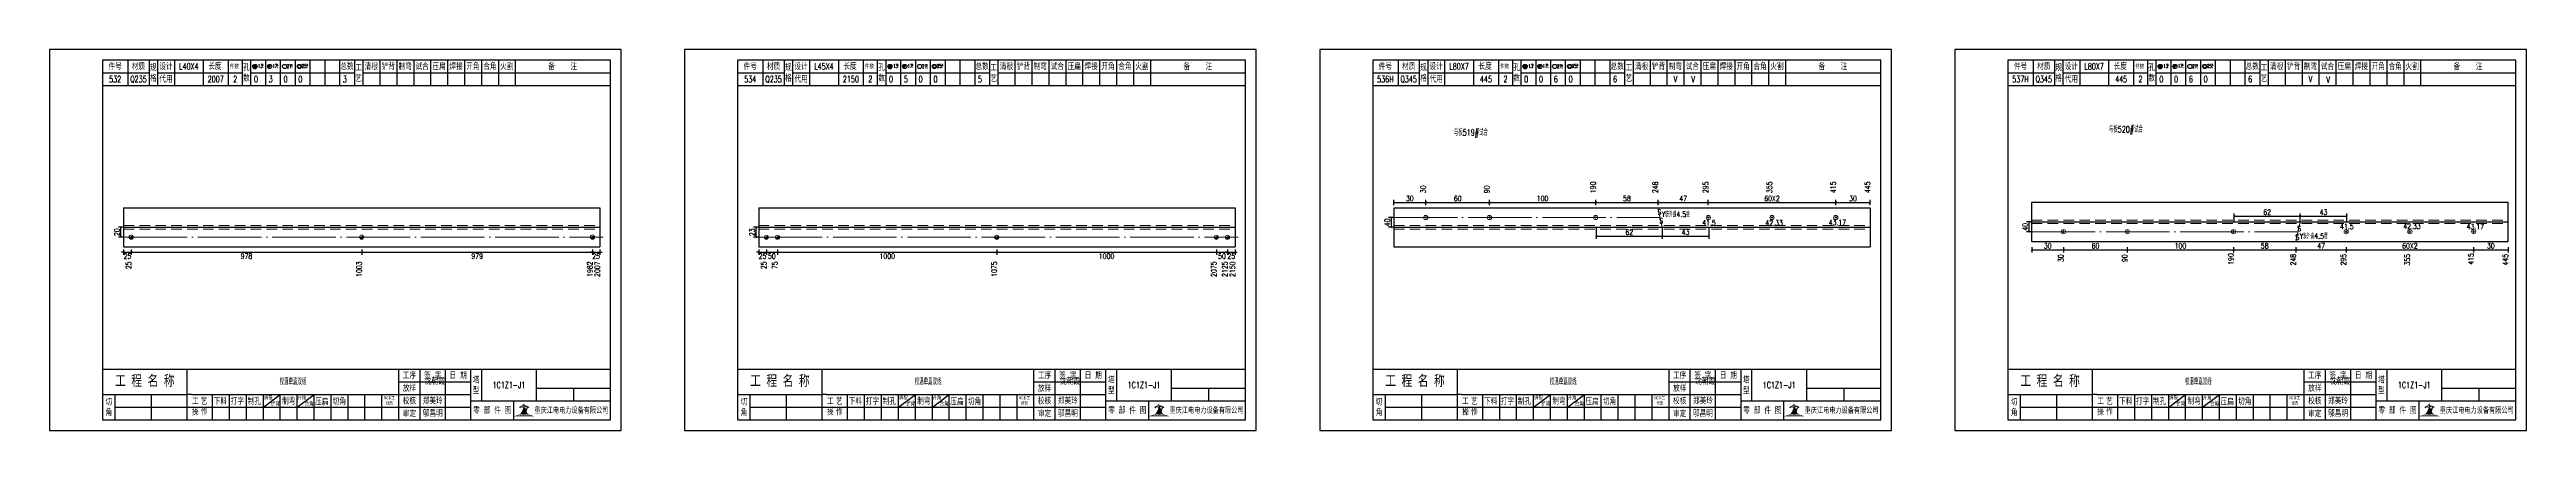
# Model space of a CAD drawing. Header units: millimetres. Extents: x -524 to 9570, y -2481 to 180.
# Drawn here: x 5700 to 6870, y -2400 to -2220 of the extents above; entities that cross this region are included whole.
import ezdxf
from ezdxf.enums import TextEntityAlignment as Align

# ---------------------------------------------------------------- set-up
doc = ezdxf.new("R2010")
doc.units = ezdxf.units.MM
doc.header["$LTSCALE"] = 20
doc.header["$PDMODE"] = 1
doc.linetypes.add('DASHDOT2X', pattern=[1.75, 1.5, -0.125, 0, -0.125])
doc.linetypes.add('HIDDEN', pattern=[0.375, 0.25, -0.125])
for name, color, linetype, lineweight in [('1', 7, 'Continuous', 25), ('11', 1, 'Continuous', 13), ('2', 1, 'HIDDEN', 13), ('5', 7, 'Continuous', 13), ('7', 3, 'DASHDOT2X', 13), ('8', 6, 'DASHDOT2X', 13)]:
    doc.layers.add(name, color=color, linetype=linetype, lineweight=lineweight)
doc.styles.get("Standard").update_dxf_attribs({"font": 'simplex', "width": 0.7, "bigfont": 'gbhzfs.shx'})
doc.styles.add('SYMBOL_TXT', font='txt.shx', dxfattribs={"width": 0.6})
doc.styles.add('TITLE_TXT', font='simplex.shx', dxfattribs={"width": 0.75, "height": 2.5, "bigfont": 'gbhzfs.shx'})
doc.dimstyles.new('dimStyle4', dxfattribs={"dimtxt": 2.5, "dimasz": 1, "dimexe": 1.25, "dimexo": 0, "dimgap": 0.63, "dimtad": 2, "dimzin": 0, "dimdsep": 46, "dimtxsty": 'standard', "dimblk": 'ARCHTICK', "dimblk1": 'ARCHTICK', "dimblk2": 'ARCHTICK', "dimcen": 0.09, "dimadec": 0, "dimazin": 0, "dimtfac": 1, "dimtdec": 1, "dimtix": 1, "dimtmove": 2, "dimatfit": 3, "dimfxl": 0, "dimtolj": 1, "dimtzin": 0, "dimarcsym": 0})
doc.dimstyles.get("Standard").update_dxf_attribs({"dimtxt": 2.5, "dimasz": 1, "dimexe": 1.25, "dimexo": 0, "dimgap": 0.63, "dimtad": 1, "dimzin": 0, "dimdsep": 46, "dimtxsty": 'standard', "dimblk": 'ARCHTICK', "dimblk1": 'ARCHTICK', "dimblk2": 'ARCHTICK', "dimcen": 0.09, "dimadec": 0, "dimazin": 0, "dimtfac": 1, "dimtdec": 1, "dimtix": 1, "dimtmove": 2, "dimatfit": 3, "dimfxl": 0, "dimtolj": 1, "dimtzin": 0, "dimarcsym": 0})
pattern_1 = [(0, (-3, 0), (0, 0.0125), [])]

# ---------------------------------------------------------------- blocks, each defined once
blk = doc.blocks.new('M12_HOLE')
h = blk.add_hatch()
h.set_pattern_fill('LINE', scale=0.1, style=0)
h.set_pattern_definition(pattern_1)
h.paths.add_polyline_path([(-5, 0, 1), (-1, 0, 1)])
at = {"color": 7}
blk.add_circle((-3, 0), 2, dxfattribs=at)
at = {"color": 7, "attachment_point": 1, "style": 'SYMBOL_TXT'}
for s, insert, char_height, width in [('13\\f??|b0|i0|c0|p54;.', (-0.1, 2.1), 3.5, 5.707), ('5', (3.7, 2.3), 1.8, 2.931)]:
    blk.add_mtext(s, dxfattribs=dict(at, insert=insert, char_height=char_height, width=width))
blk = doc.blocks.new('M16_HOLE')
h = blk.add_hatch()
h.set_pattern_fill('LINE', scale=0.1, style=0)
h.set_pattern_definition(pattern_1)
h.paths.add_polyline_path([(-1.6, 1.4, 0.668179), (-5, 0, 0.198912), (-4.4, -1.4)])
at = {"color": 7}
blk.add_circle((-3, 0), 2, dxfattribs=at)
at = {"color": 7, "attachment_point": 1, "style": 'SYMBOL_TXT'}
for s, insert, char_height, width in [('17.', (-0.4, 2.1), 3.5, 6.316), ('5', (3.6, 2.3), 1.8, 1.822)]:
    blk.add_mtext(s, dxfattribs=dict(at, insert=insert, char_height=char_height, width=width))
blk = doc.blocks.new('M20_HOLE')
at = {"color": 7}
blk.add_circle((-3, 0), 2, dxfattribs=at)
at = {"color": 7, "attachment_point": 1, "style": 'SYMBOL_TXT'}
for s, insert, char_height, width in [('21.', (-0.7, 2), 3.5, 6.074), ('5', (3.3, 2), 1.8, 1.458)]:
    blk.add_mtext(s, dxfattribs=dict(at, insert=insert, char_height=char_height, width=width))
blk = doc.blocks.new('M24_HOLE')
at = {"color": 7}
for radius in [2, 1.5]:
    blk.add_circle((-3, 0), radius, dxfattribs=at)
at = {"color": 7, "attachment_point": 1, "style": 'SYMBOL_TXT'}
for s, insert, char_height, width in [('25.', (-0.7, 2.1), 3.5, 2.429), ('5', (3.9, 2.3), 1.8, 1.944)]:
    blk.add_mtext(s, dxfattribs=dict(at, insert=insert, char_height=char_height, width=width))
blk = doc.blocks.new('A$C1E394B87')
for p, q in [((270, 180), (0, 180)), ((0, 180), (0, 0)), ((270, 0), (270, 180)), ((0, 0), (270, 0))]:
    blk.add_line(p, q)
blk = doc.blocks.new('JgCard')
h = blk.add_hatch(color=256)
edge = h.paths.add_edge_path()
edge.add_arc((223.8, -21.8), 29, 79.8172, 89.2781)
edge.add_arc((224.5, -21.8), 29, 90.7219, 100.1828)
edge.add_arc((224, -3.8), 11.5, 89.3071, 113.696, ccw=False)
edge.add_arc((224.3, -3.8), 11.5, 66.304, 90.6929, ccw=False)
edge = h.paths.add_edge_path()
edge.add_arc((233, 13.2), 8.87, 191.5208, 219.6965)
edge.add_arc((215.3, 13.2), 8.87, 320.3035, 348.4792)
edge.add_arc((214, 11.4), 10.1, 338.1301, 359.9154)
edge.add_arc((234.3, 11.4), 10.1, 180.0846, 201.8699)
edge.add_line((225.9, 10.9), (225.7, 10.4))
edge.add_arc((224.2, 7.9), 3.96, 91.4198, 127.4827)
edge.add_arc((215.3, 13.2), 8.87, 351.086, 357.2867)
edge.add_line((222.4, 10.9), (222.7, 10.4))
edge.add_line((222.7, 10.4), (221.8, 10.9))
edge.add_line((225.7, 10.4), (226.6, 10.9))
edge.add_arc((224.2, 7.9), 3.54, 93.8057, 121.2894)
edge.add_arc((224.1, 7.9), 3.54, 58.7106, 86.1943)
edge.add_arc((224.2, 7.9), 3.96, 52.5302, 88.6044)
edge.add_arc((233, 13.2), 8.87, 182.7133, 188.9137)
edge.add_line((224.2, 11.4), (224.2, 11.4))
blk.add_hatch(color=256).paths.add_polyline_path([(224.2, 11.4, 0.095344), (224.9, 7.7, -0.02858), (226.2, 7.5, -0.123563), (224.3, 11.4, -0.120499), (225.9, 10.9), (225.7, 10.4), (226.6, 10.9, 0.540242), (226.6, 11, 0.158716), (224.3, 11.8, -0.027061), (224.2, 12.8, -0.027062), (224.1, 11.8, 0.158666), (221.8, 11, 0.540176), (221.8, 10.9, -0.000006), (221.8, 10.9), (222.7, 10.4), (222.4, 10.9, -0.120499), (224, 11.4, -0.123563), (222.1, 7.5, -0.02858), (223.4, 7.7, 0.095344)])
for p, q in [((265, 175), (25, 175)), ((25, 175), (25, 5)), ((25, 169), (47, 169)), ((37, 175), (37, 163)), ((47, 175), (47, 163)), ((51, 175), (51, 163)), ((51, 169), (91, 169)), ((59, 175), (59, 163)), ((72.6, 175), (72.6, 163)), ((84.4, 175), (84.4, 163)), ((91, 175), (91, 163)), ((95, 175), (95, 163)), ((95, 169), (144, 169)), ((102, 175), (102, 163)), ((109, 175), (109, 163)), ((116, 175), (116, 163)), ((123, 175), (123, 163)), ((130, 175), (130, 163)), ((137, 175), (137, 163)), ((144, 175), (144, 163)), ((148, 175), (148, 163)), ((148, 169), (265, 169)), ((156, 175), (156, 163)), ((164, 175), (164, 163)), ((172, 175), (172, 163)), ((180, 175), (180, 163)), ((188, 175), (188, 163)), ((196, 175), (196, 163)), ((204, 175), (204, 163)), ((212, 175), (212, 163)), ((220, 175), (220, 163)), ((265, 5), (265, 175)), ((25, 163), (265, 163)), ((25, 29), (265, 29)), ((65, 17), (65, 29)), ((165, 5), (165, 29)), ((175, 5), (175, 29)), ((187, 5), (187, 29)), ((199, 5), (199, 29)), ((204, 29), (204, 14)), ((230, 14), (230, 29)), ((25, 17), (65, 17)), ((31, 5), (31, 17)), ((48, 17), (48, 5)), ((65, 5), (65, 17)), ((67, 17), (65, 17)), ((67, 17), (165, 17)), ((77, 5), (77, 17)), ((85, 5), (85, 17)), ((93, 5), (93, 17)), ((101, 5), (101, 17)), ((101, 11), (109, 17)), ((109, 5), (109, 17)), ((117, 5), (117, 17)), ((117, 11), (125, 17)), ((125, 5), (125, 17)), ((133, 5), (133, 17)), ((141, 5), (141, 17)), ((149, 5), (149, 17)), ((157, 5), (157, 17)), ((165, 23), (199, 23)), ((165, 17), (199, 17)), ((199, 14), (265, 14)), ((219.1, 14), (219.1, 5)), ((230, 20), (265, 20)), ((247.5, 20), (247.5, 14)), ((25, 5), (265, 5)), ((31, 11), (65, 11)), ((65, 11), (165, 11)), ((165, 11), (199, 11))]:
    blk.add_line(p, q)
blk.add_lwpolyline([(96, 172, -1), (98, 172, -1)], format="xyb", close=True)
for p in [(65.8, 166), (145, 96)]:
    blk.add_point(p)
blk.add_blockref('A$C1E394B87', (0, 0))
at = {"xscale": 0.5, "yscale": 0.5, "zscale": 0.5}
for name, p in [('M12_HOLE', (98.5, 172)), ('M16_HOLE', (105.5, 172)), ('M20_HOLE', (112.5, 172)), ('M24_HOLE', (119.5, 172))]:
    blk.add_blockref(name, p, dxfattribs=at)
at = {"attachment_point": 5, "style": 'TITLE_TXT'}
for s, insert, char_height, width in [('{\\fSimHei|b0|i0|c134|p2;件号}', (31, 172), 3, 15), ('{\\fSimHei|b0|i0|c134|p2;材质}', (42, 172), 3, 8), ('{\\fSimHei|b0|i0|c134|p2;规格}', (49, 169), 3, 4), ('{\\fSimHei|b0|i0|c134|p2;代用}', (55, 166), 3, 8), ('{\\fSimHei|b0|i0|c134|p2;设计}', (55, 172), 3, 8), ('{\\fSimHei|b0|i0|c134|p2;长度}', (78.1, 172.1), 3, 8), ('{\\fSimHei|b0|i0|c134|p2;件数}', (87.3, 172), 2, 8.824), ('{\\fSimHei|b0|i0|c134|p2;孔数}', (93, 169), 3, 4), ('{\\fSimHei|b0|i0|c134|p2;总数}', (140.5, 172), 3, 7), ('{\\fSimHei|b0|i0|c134|p2;工\\P艺}', (146, 169), 3, 4), ('{\\fSimHei|b0|i0|c134|p2;清根}', (152, 172), 3, 8), ('{\\fSimHei|b0|i0|c134|p2;铲背}', (160, 172), 3, 8), ('{\\fSimHei|b0|i0|c134|p2;制弯}', (168, 172), 3, 8), ('{\\fSimHei|b0|i0|c134|p2;试合}', (176, 172), 3, 8), ('{\\fSimHei|b0|i0|c134|p2;压扁}', (184, 172), 3, 8), ('{\\fSimHei|b0|i0|c134|p2;焊接}', (192, 172), 3, 8), ('{\\fSimHei|b0|i0|c134|p2;开角}', (200, 172), 3, 8), ('{\\fSimHei|b0|i0|c134|p2;合角}', (208, 172), 3, 8), ('{\\fSimHei|b0|i0|c134|p2;火割}', (216, 172), 3, 8), ('{\\fSimHei|b0|i0|c134|p2;备    注}', (242.4, 172), 3, 22), ('{\\fSimHei|b0|i0|c134|p2;工 程 名 称}', (45, 23.3), 5, 47.333), ('{\\fSimHei|b0|i0|c134|p2;工序}', (170, 26), 3, 10), ('{\\fSimHei|b0|i0|c134|p2;签 字}', (181, 26), 3, 12), ('{\\fSimHei|b0|i0|c134|p2;^I沈朝霞}', (181.1, 23.3), 3, 12), ('{\\fSimHei|b0|i0|c134|p2;日 期}', (193, 26), 3, 12), ('{\\fSimHei|b0|i0|c134|p2;塔\\P型}', (201.5, 21.5), 3, 5), ('{\\fSimHei|b0|i0|c134|p2;切\\P角}', (28, 11), 3, 6), ('{\\fSimHei|b0|i0|c134|p2;工\\P操}', (68.8, 11.3), 3, 6), ('{\\fSimHei|b0|i0|c134|p2;艺\\P作}', (73, 11.3), 3, 6), ('{\\fSimHei|b0|i0|c134|p2;下料}', (80.7, 13.8), 3, 8), ('{\\fSimHei|b0|i0|c134|p2;打字}', (88.7, 13.8), 3, 8), ('{\\fSimHei|b0|i0|c134|p2;制孔}', (96.7, 13.8), 3, 8), ('{\\fSimHei|b0|i0|c134|p2;清根}', (103.3, 15.6), 2, 8), ('{\\fSimHei|b0|i0|c134|p2;铲背}', (106.7, 12.6), 2, 8), ('{\\fSimHei|b0|i0|c134|p2;制弯}', (113, 13.9), 3, 8), ('{\\fSimHei|b0|i0|c134|p2;开角}', (119.2, 15.5), 2, 8), ('{\\fSimHei|b0|i0|c134|p2;合角}', (122.6, 12.7), 2, 8), ('{\\fSimHei|b0|i0|c134|p2;压扁}', (128.6, 13.6), 3, 8), ('{\\fSimHei|b0|i0|c134|p2;切角}', (136.9, 13.7), 3, 8), ('{\\fSimHei|b0|i0|c134|p2;NC手工修改}', (160.6, 14.1), 1.5, 6.204), ('{\\fSimHei|b0|i0|c134|p2;放样}', (170, 20), 3, 10), ('{\\fSimHei|b0|i0|c134|p2;校核}', (170, 14), 3, 10), ('{\\fSimHei|b0|i0|c134|p2;郑美玲}', (181, 14), 3, 12), ('{\\fSimHei|b0|i0|c134|p2;审定}', (170, 8), 3, 10), ('{\\fSimHei|b0|i0|c134|p2;邬昌明}', (181, 8.1), 3, 12), ('{\\fSimHei|b0|i0|c134|p2;零 部 件 图}', (209.1, 9.5), 3, 30.761), ('{\\fSimHei|b0|i0|c134|p2;重庆江电电力设备有限公司}', (246.5, 9.5), 2.772, 63.294)]:
    blk.add_mtext(s, dxfattribs=dict(at, insert=insert, char_height=char_height, width=width))
blk = doc.blocks.new('M16')
for p, q in [((-0.7, -0.7), (0.7, 0.7)), ((-0.4, 0), (0.4, 0)), ((0, 0.4), (0, -0.4))]:
    blk.add_line(p, q)
blk.add_circle((0, 0), 1)
for radius in [0.8, 0.6, 0.4, 0.2]:
    blk.add_arc((0, 0), radius, 225, 45)
blk = doc.blocks.new('_ArchTick')
at = {"color": 0, "linetype": 'ByBlock', "const_width": 0.15}
blk.add_lwpolyline([(-0.5, -0.5), (0.5, 0.5)], dxfattribs=at)
blk = doc.blocks.new('*D1661')
at = {"layer": '11', "color": 0, "lineweight": -2}
for p, q in [((5735, -2315.8), (5734, -2315.8)), ((5735, -2314.5), (5735, -2317)), ((5735, -2315.8), (5738.6, -2315.8)), ((5738.6, -2314.5), (5738.6, -2317)), ((5738.6, -2315.8), (5739.6, -2315.8))]:
    blk.add_line(p, q, dxfattribs=at)
at = {"layer": 'Defpoints', "color": 0}
for p in [(5735, -2314.5), (5738.6, -2314.5), (5738.6, -2315.8)]:
    blk.add_point(p, dxfattribs=at)
at = {"layer": '11', "color": 0, "lineweight": -2}
blk.add_blockref('_ArchTick', (5735, -2315.8), dxfattribs=at)
at = {"layer": '11', "color": 0, "lineweight": -2, "rotation": 180}
blk.add_blockref('_ArchTick', (5738.6, -2315.8), dxfattribs=at)
at = {"layer": '11', "color": 0, "insert": (5736.8, -2317.6), "char_height": 2.5, "attachment_point": 5}
blk.add_mtext('\\A1;25', dxfattribs=at)
blk = doc.blocks.new('*D1662')
at = {"layer": '11', "color": 0, "lineweight": -2}
for p, q in [((5738.6, -2314.5), (5738.6, -2317)), ((5738.6, -2315.8), (5847.5, -2315.8)), ((5847.5, -2314.5), (5847.5, -2317))]:
    blk.add_line(p, q, dxfattribs=at)
at = {"layer": 'Defpoints', "color": 0}
for p in [(5738.6, -2314.5), (5847.5, -2314.5), (5847.5, -2315.8)]:
    blk.add_point(p, dxfattribs=at)
at = {"layer": '11', "color": 0, "lineweight": -2, "rotation": 180}
blk.add_blockref('_ArchTick', (5738.6, -2315.8), dxfattribs=at)
at = {"layer": '11', "color": 0, "lineweight": -2}
blk.add_blockref('_ArchTick', (5847.5, -2315.8), dxfattribs=at)
at = {"layer": '11', "color": 0, "insert": (5793, -2317.6), "char_height": 2.5, "attachment_point": 5}
blk.add_mtext('\\A1;978', dxfattribs=at)
blk = doc.blocks.new('*D1663')
at = {"layer": '11', "color": 0, "lineweight": -2}
for p, q in [((5847.5, -2314.5), (5847.5, -2317)), ((5847.5, -2315.8), (5956.5, -2315.8)), ((5956.5, -2314.5), (5956.5, -2317))]:
    blk.add_line(p, q, dxfattribs=at)
at = {"layer": 'Defpoints', "color": 0}
for p in [(5847.5, -2314.5), (5956.5, -2314.5), (5956.5, -2315.8)]:
    blk.add_point(p, dxfattribs=at)
at = {"layer": '11', "color": 0, "lineweight": -2, "rotation": 180}
blk.add_blockref('_ArchTick', (5847.5, -2315.8), dxfattribs=at)
at = {"layer": '11', "color": 0, "lineweight": -2}
blk.add_blockref('_ArchTick', (5956.5, -2315.8), dxfattribs=at)
at = {"layer": '11', "color": 0, "insert": (5902, -2317.6), "char_height": 2.5, "attachment_point": 5}
blk.add_mtext('\\A1;979', dxfattribs=at)
blk = doc.blocks.new('*D1664')
at = {"layer": '11', "color": 0, "lineweight": -2}
for p, q in [((5956.5, -2315.8), (5955.5, -2315.8)), ((5956.5, -2314.5), (5956.5, -2317)), ((5956.5, -2315.8), (5960, -2315.8)), ((5960, -2314.5), (5960, -2317)), ((5960, -2315.8), (5961, -2315.8))]:
    blk.add_line(p, q, dxfattribs=at)
at = {"layer": 'Defpoints', "color": 0}
for p in [(5956.5, -2314.5), (5960, -2314.5), (5960, -2315.8)]:
    blk.add_point(p, dxfattribs=at)
at = {"layer": '11', "color": 0, "lineweight": -2}
blk.add_blockref('_ArchTick', (5956.5, -2315.8), dxfattribs=at)
at = {"layer": '11', "color": 0, "lineweight": -2, "rotation": 180}
blk.add_blockref('_ArchTick', (5960, -2315.8), dxfattribs=at)
at = {"layer": '11', "color": 0, "insert": (5958.2, -2317.6), "char_height": 2.5, "attachment_point": 5}
blk.add_mtext('\\A1;25', dxfattribs=at)
blk = doc.blocks.new('*D1666')
at = {"layer": '11', "color": 0, "lineweight": -2}
for p, q in [((6035, -2315.8), (6034, -2315.8)), ((6035, -2314.5), (6035, -2317)), ((6035, -2315.8), (6038.6, -2315.8)), ((6038.6, -2314.5), (6038.6, -2317)), ((6038.6, -2315.8), (6039.6, -2315.8))]:
    blk.add_line(p, q, dxfattribs=at)
at = {"layer": 'Defpoints', "color": 0}
for p in [(6035, -2314.5), (6038.6, -2314.5), (6038.6, -2315.8)]:
    blk.add_point(p, dxfattribs=at)
at = {"layer": '11', "color": 0, "lineweight": -2}
blk.add_blockref('_ArchTick', (6035, -2315.8), dxfattribs=at)
at = {"layer": '11', "color": 0, "lineweight": -2, "rotation": 180}
blk.add_blockref('_ArchTick', (6038.6, -2315.8), dxfattribs=at)
at = {"layer": '11', "color": 0, "insert": (6036.8, -2317.6), "char_height": 2.5, "attachment_point": 5}
blk.add_mtext('\\A1;25', dxfattribs=at)
blk = doc.blocks.new('*D1667')
at = {"layer": '11', "color": 0, "lineweight": -2}
for p, q in [((6038.6, -2314.5), (6038.6, -2317)), ((6038.6, -2315.8), (6043.8, -2315.8)), ((6043.8, -2314.5), (6043.8, -2317))]:
    blk.add_line(p, q, dxfattribs=at)
at = {"layer": 'Defpoints', "color": 0}
for p in [(6038.6, -2314.5), (6043.8, -2314.5), (6043.8, -2315.8)]:
    blk.add_point(p, dxfattribs=at)
at = {"layer": '11', "color": 0, "lineweight": -2, "rotation": 180}
blk.add_blockref('_ArchTick', (6038.6, -2315.8), dxfattribs=at)
at = {"layer": '11', "color": 0, "lineweight": -2}
blk.add_blockref('_ArchTick', (6043.8, -2315.8), dxfattribs=at)
at = {"layer": '11', "color": 0, "insert": (6041.2, -2317.6), "char_height": 2.5, "attachment_point": 5}
blk.add_mtext('\\A1;50', dxfattribs=at)
blk = doc.blocks.new('*D1668')
at = {"layer": '11', "color": 0, "lineweight": -2}
for p, q in [((6043.8, -2314.5), (6043.8, -2317)), ((6043.8, -2315.8), (6147.5, -2315.8)), ((6147.5, -2314.5), (6147.5, -2317))]:
    blk.add_line(p, q, dxfattribs=at)
at = {"layer": 'Defpoints', "color": 0}
for p in [(6043.8, -2314.5), (6147.5, -2314.5), (6147.5, -2315.8)]:
    blk.add_point(p, dxfattribs=at)
at = {"layer": '11', "color": 0, "lineweight": -2, "rotation": 180}
blk.add_blockref('_ArchTick', (6043.8, -2315.8), dxfattribs=at)
at = {"layer": '11', "color": 0, "lineweight": -2}
blk.add_blockref('_ArchTick', (6147.5, -2315.8), dxfattribs=at)
at = {"layer": '11', "color": 0, "insert": (6095.7, -2317.6), "char_height": 2.5, "attachment_point": 5}
blk.add_mtext('\\A1;1000', dxfattribs=at)
blk = doc.blocks.new('*D1669')
at = {"layer": '11', "color": 0, "lineweight": -2}
for p, q in [((6147.5, -2314.5), (6147.5, -2317)), ((6147.5, -2315.8), (6251.2, -2315.8)), ((6251.2, -2314.5), (6251.2, -2317))]:
    blk.add_line(p, q, dxfattribs=at)
at = {"layer": 'Defpoints', "color": 0}
for p in [(6147.5, -2314.5), (6251.2, -2314.5), (6251.2, -2315.8)]:
    blk.add_point(p, dxfattribs=at)
at = {"layer": '11', "color": 0, "lineweight": -2, "rotation": 180}
blk.add_blockref('_ArchTick', (6147.5, -2315.8), dxfattribs=at)
at = {"layer": '11', "color": 0, "lineweight": -2}
blk.add_blockref('_ArchTick', (6251.2, -2315.8), dxfattribs=at)
at = {"layer": '11', "color": 0, "insert": (6199.3, -2317.6), "char_height": 2.5, "attachment_point": 5}
blk.add_mtext('\\A1;1000', dxfattribs=at)
blk = doc.blocks.new('*D1670')
at = {"layer": '11', "color": 0, "lineweight": -2}
for p, q in [((6251.2, -2314.5), (6251.2, -2317)), ((6251.2, -2315.8), (6256.4, -2315.8)), ((6256.4, -2314.5), (6256.4, -2317))]:
    blk.add_line(p, q, dxfattribs=at)
at = {"layer": 'Defpoints', "color": 0}
for p in [(6251.2, -2314.5), (6256.4, -2314.5), (6256.4, -2315.8)]:
    blk.add_point(p, dxfattribs=at)
at = {"layer": '11', "color": 0, "lineweight": -2, "rotation": 180}
blk.add_blockref('_ArchTick', (6251.2, -2315.8), dxfattribs=at)
at = {"layer": '11', "color": 0, "lineweight": -2}
blk.add_blockref('_ArchTick', (6256.4, -2315.8), dxfattribs=at)
at = {"layer": '11', "color": 0, "insert": (6253.8, -2317.6), "char_height": 2.5, "attachment_point": 5}
blk.add_mtext('\\A1;50', dxfattribs=at)
blk = doc.blocks.new('*D1671')
at = {"layer": '11', "color": 0, "lineweight": -2}
for p, q in [((6256.4, -2315.8), (6255.4, -2315.8)), ((6256.4, -2314.5), (6256.4, -2317)), ((6256.4, -2315.8), (6260, -2315.8)), ((6260, -2314.5), (6260, -2317)), ((6260, -2315.8), (6261, -2315.8))]:
    blk.add_line(p, q, dxfattribs=at)
at = {"layer": 'Defpoints', "color": 0}
for p in [(6256.4, -2314.5), (6260, -2314.5), (6260, -2315.8)]:
    blk.add_point(p, dxfattribs=at)
at = {"layer": '11', "color": 0, "lineweight": -2}
blk.add_blockref('_ArchTick', (6256.4, -2315.8), dxfattribs=at)
at = {"layer": '11', "color": 0, "lineweight": -2, "rotation": 180}
blk.add_blockref('_ArchTick', (6260, -2315.8), dxfattribs=at)
at = {"layer": '11', "color": 0, "insert": (6258.2, -2317.6), "char_height": 2.5, "attachment_point": 5}
blk.add_mtext('\\A1;25', dxfattribs=at)
blk = doc.blocks.new('M20')
for p, q in [((-0.5, 0), (0.5, 0)), ((0, -0.5), (0, 0.5))]:
    blk.add_line(p, q)
blk.add_circle((0, 0), 1)
blk = doc.blocks.new('*D1682')
at = {"layer": '1', "color": 0, "lineweight": -2}
for p, q in [((6334.7, -2299.4), (6332.5, -2299.4)), ((6334.7, -2304), (6332.5, -2304)), ((6333.7, -2299.4), (6333.7, -2304))]:
    blk.add_line(p, q, dxfattribs=at)
at = {"layer": 'Defpoints', "color": 0}
for p in [(6333.7, -2304), (6334.7, -2299.4), (6334.7, -2304)]:
    blk.add_point(p, dxfattribs=at)
at = {"layer": '1', "color": 0, "lineweight": -2}
for p, rotation in [((6333.7, -2299.4), 90), ((6333.7, -2304), 270)]:
    blk.add_blockref('_ArchTick', p, dxfattribs=dict(at, rotation=rotation))
at = {"layer": '1', "color": 0, "insert": (6331.9, -2301.7), "char_height": 2.5, "attachment_point": 5, "rotation": 90}
blk.add_mtext('\\A1;40', dxfattribs=at)
blk = doc.blocks.new('*D1956')
at = {"layer": '1', "color": 0, "lineweight": -2}
for p, q in [((6636.1, -2301.4), (6633.8, -2301.4)), ((6635.1, -2306.1), (6635.1, -2301.4)), ((6636.1, -2306.1), (6633.8, -2306.1))]:
    blk.add_line(p, q, dxfattribs=at)
at = {"layer": 'Defpoints', "color": 0}
for p in [(6635.1, -2301.4), (6636.1, -2301.4), (6636.1, -2306.1)]:
    blk.add_point(p, dxfattribs=at)
at = {"layer": '1', "color": 0, "lineweight": -2}
for p, rotation in [((6635.1, -2301.4), 90), ((6635.1, -2306.1), 270)]:
    blk.add_blockref('_ArchTick', p, dxfattribs=dict(at, rotation=rotation))
at = {"layer": '1', "color": 0, "insert": (6633.2, -2303.8), "char_height": 2.5, "attachment_point": 5, "rotation": 90}
blk.add_mtext('\\A1;40', dxfattribs=at)

msp = doc.modelspace()

# ---------------------------------------------------------------- linework, layer by layer
at = {"layer": '1'}
for p, q in [((6636.301, -2310.693), (6636.301, -2292.193)), ((6636.301, -2292.193), (6861.301, -2292.193)), ((6861.301, -2310.693), (6861.301, -2292.193)), ((5735, -2294.75), (5735, -2313.25)), ((5735, -2294.75), (5960, -2294.75)), ((5735, -2304), (5960, -2304)), ((5960, -2294.75), (5960, -2313.25)), ((6035, -2294.75), (6035, -2313.25)), ((6035, -2294.75), (6260, -2294.75)), ((6035, -2304), (6260, -2304)), ((6260, -2294.75), (6260, -2313.25)), ((6335, -2294.75), (6335, -2313.25)), ((6335, -2294.75), (6560, -2294.75)), ((6335, -2304), (6560, -2304)), ((6560, -2294.75), (6560, -2313.25)), ((6636.301, -2301.443), (6861.301, -2301.443)), ((5735, -2313.25), (5960, -2313.25)), ((6035, -2313.25), (6260, -2313.25)), ((6335, -2313.25), (6560, -2313.25)), ((6636.301, -2310.693), (6861.301, -2310.693))]:
    msp.add_line(p, q, dxfattribs=at)
at = {"layer": '2'}
for p, q in [((5735, -2303.075), (5960, -2303.075)), ((6035, -2303.178), (6260, -2303.178)), ((6035, -2304.822), (6260, -2304.822)), ((6335, -2303.191), (6560, -2303.191)), ((6335, -2304.809), (6560, -2304.809)), ((6636.301, -2300.634), (6861.301, -2300.634)), ((6636.301, -2302.253), (6861.301, -2302.253)), ((5735, -2304.925), (5960, -2304.925))]:
    msp.add_line(p, q, dxfattribs=at)
at = {"layer": '7'}
for p, q in [((6335, -2299.375), (6460.752, -2299.375)), ((5735, -2308.625), (5961.5, -2308.625)), ((6035, -2308.728), (6261.4, -2308.728)), ((6636.301, -2306.068), (6762.053, -2306.068))]:
    msp.add_line(p, q, dxfattribs=at)
at = {"layer": '8'}
for p, q in [((6461.75, -2304), (6459.753, -2294.75)), ((6763.051, -2301.443), (6761.054, -2310.693))]:
    msp.add_line(p, q, dxfattribs=at)

# ---------------------------------------------------------------- block references
at = {"layer": '1'}
for p in [(5700, -2400), (6000, -2400), (6300, -2400), (6600, -2400)]:
    msp.add_blockref('JgCard', p, dxfattribs=at)
at = {"layer": '5'}
for name, p in [('M20', (6350.054, -2299.375)), ('M20', (6380.161, -2299.375)), ('M20', (6430.339, -2299.375)), ('M20', (6483.529, -2299.375)), ('M20', (6513.636, -2299.375)), ('M20', (6543.743, -2299.375)), ('M16', (5738.6, -2308.625)), ('M16', (5847.453, -2308.625)), ('M16', (5956.5, -2308.625)), ('M16', (6038.6, -2308.728)), ('M16', (6043.832, -2308.728)), ('M16', (6147.495, -2308.728)), ('M16', (6251.168, -2308.728)), ('M16', (6256.4, -2308.728))]:
    msp.add_blockref(name, p, dxfattribs=at)
at = {"layer": '5', "xscale": -1, "rotation": 180}
for p in [(6651.355, -2306.068), (6681.462, -2306.068), (6731.641, -2306.068), (6784.83, -2306.068), (6814.937, -2306.068), (6845.044, -2306.068)]:
    msp.add_blockref('M20', p, dxfattribs=at)

# ---------------------------------------------------------------- texts
at = {"layer": '1', "width": 0.7}
for s, p in [('532', (5731, -2234)), ('Q235', (5742, -2234)), ('L40X4', (5765.805, -2228)), ('2007', (5778.523, -2234)), ('2', (5787.718, -2234)), ('0', (5797.5, -2234)), ('3', (5804.5, -2234)), ('0', (5811.5, -2234)), ('0', (5818.5, -2234)), ('3', (5839.5, -2234)), ('534', (6031, -2234)), ('Q235', (6042, -2234)), ('L45X4', (6065.805, -2228)), ('2150', (6078.523, -2234)), ('2', (6087.718, -2234)), ('0', (6097.5, -2234)), ('5', (6104.5, -2234)), ('0', (6111.5, -2234)), ('0', (6118.5, -2234)), ('5', (6139.5, -2234)), ('536H', (6331, -2234)), ('Q345', (6342, -2234)), ('L80X7', (6365.805, -2228)), ('445', (6378.523, -2234)), ('2', (6387.718, -2234)), ('0', (6397.5, -2234)), ('0', (6404.5, -2234)), ('6', (6411.5, -2234)), ('0', (6418.5, -2234)), ('6', (6439.5, -2234)), ('V', (6468, -2234)), ('V', (6476.335, -2234.098)), ('537H', (6631, -2234)), ('Q345', (6642, -2234)), ('L80X7', (6665.805, -2228)), ('445', (6678.523, -2234)), ('2', (6687.718, -2234)), ('0', (6697.5, -2234)), ('0', (6704.5, -2234)), ('6', (6711.5, -2234)), ('0', (6718.5, -2234)), ('6', (6739.5, -2234)), ('V', (6768, -2234)), ('V', (6776.316, -2234.254)), ('与板519#试合', (6371.374, -2259.191)), ('与板520#试合', (6680.797, -2257.704)), ('权温牵嘉双线', (5815, -2377)), ('1C1Z1-J1', (5917, -2378.5)), ('权温牵嘉双线', (6115, -2377)), ('1C1Z1-J1', (6217, -2378.5)), ('权温牵嘉双线', (6415, -2377)), ('1C1Z1-J1', (6517, -2378.5)), ('权温牵嘉双线', (6715, -2377)), ('1C1Z1-J1', (6817, -2378.5))]:
    msp.add_text(s, height=3, dxfattribs=at).set_placement(p, align=Align.MIDDLE_CENTER)
for s, p in [('30', (6350.054, -2287.875)), ('90', (6380.161, -2287.875)), ('190', (6430.339, -2287.875)), ('248', (6459.753, -2287.875)), ('295', (6483.529, -2287.875)), ('355', (6513.636, -2287.875)), ('415', (6543.743, -2287.875)), ('445', (6560, -2287.875)), ('30', (6651.355, -2320.401)), ('90', (6681.462, -2320.401)), ('190', (6731.641, -2321.735)), ('248', (6761.054, -2322.068)), ('295', (6784.83, -2322.068)), ('355', (6814.937, -2322.068)), ('415', (6845.044, -2321.735)), ('445', (6861.301, -2322.068))]:
    msp.add_text(s, height=2.5, rotation=90, dxfattribs=at).set_placement(p)
for s, p in [('S', (6459.551, -2298.064)), ('S', (6460.418, -2302.14)), ('Y肢外曲4.5度', (6461.589, -2299.112)), ('41.5', (6480.637, -2303.087)), ('42.33', (6510.492, -2303.177)), ('43.17', (6540.41, -2302.998)), ('S', (6761.72, -2305.803)), ('41.5', (6781.938, -2304.856)), ('42.33', (6811.793, -2304.766)), ('43.17', (6841.711, -2304.945)), ('S', (6760.852, -2309.879)), ('Y肢外曲4.5度', (6762.89, -2309.411))]:
    msp.add_text(s, height=2.5, dxfattribs=at).set_placement(p)
for s, p in [('25', (5738.6, -2320.125)), ('1003', (5847.453, -2320.125)), ('1982', (5956.5, -2320.125)), ('2007', (5960, -2320.125)), ('25', (6038.6, -2320.125)), ('75', (6043.832, -2320.125)), ('1075', (6147.495, -2320.125)), ('2075', (6251.168, -2320.125)), ('2125', (6256.4, -2320.125)), ('2150', (6260, -2320.125))]:
    msp.add_text(s, height=2.5, rotation=90, dxfattribs=at).set_placement(p, align=Align.RIGHT)

# ---------------------------------------------------------------- dimensions: what is measured, and where the dimension line sits
at = {"layer": '1'}
for base, p1, p2, text in [((5733.75, -2304), (5734.75, -2308.625), (5734.75, -2304), '20'), ((6033.75, -2304), (6034.75, -2308.728), (6034.75, -2304), '23')]:
    msp.add_linear_dim(base=base, p1=p1, p2=p2, angle=90, text=text, dimstyle='standard', override={"dimtxt": 2.5}, dxfattribs=at).render()
for base, p1, p2, angle, picture, middle in [((6333.75, -2304), (6334.75, -2299.375), (6334.75, -2304), 90, '*D1682', (6331.87, -2301.688)), ((6635.051, -2301.443), (6636.051, -2306.068), (6636.051, -2301.443), 270, '*D1956', (6633.171, -2303.756))]:
    dim = msp.add_linear_dim(base=base, p1=p1, p2=p2, angle=angle, text='40', dimstyle='standard', override={"dimtxt": 2.5}, dxfattribs=at)
    dim.commit()
    dim.dimension.update_dxf_attribs({"geometry": picture, "text_midpoint": middle})
at = {"layer": '11'}
for base, p1, p2, text in [((6350.054, -2292.25), (6335, -2293.5), (6350.054, -2293.5), '30'), ((6380.161, -2292.25), (6350.054, -2293.5), (6380.161, -2293.5), '60'), ((6430.339, -2292.25), (6380.161, -2293.5), (6430.339, -2293.5), '100'), ((6459.824, -2292.25), (6430.339, -2293.5), (6459.824, -2293.5), '58'), ((6483.529, -2292.25), (6459.824, -2293.5), (6483.529, -2293.5), '47'), ((6543.743, -2292.25), (6483.529, -2293.5), (6543.743, -2293.5), '60X2'), ((6560, -2292.25), (6543.743, -2293.5), (6560, -2293.5), '30'), ((6461.75, -2308.195), (6430.639, -2304), (6461.75, -2304), '62'), ((6483.829, -2308.195), (6461.75, -2304), (6483.829, -2304), '43'), ((6763.051, -2298.721), (6731.941, -2301.443), (6763.051, -2301.443), '62'), ((6785.13, -2298.721), (6763.051, -2301.443), (6785.13, -2301.443), '43'), ((6651.355, -2314.62), (6636.301, -2313.37), (6651.355, -2313.37), '30'), ((6681.462, -2314.62), (6651.355, -2313.37), (6681.462, -2313.37), '60'), ((6731.641, -2314.62), (6681.462, -2313.37), (6731.641, -2313.37), '100'), ((6761.125, -2314.62), (6731.641, -2313.37), (6761.125, -2313.37), '58'), ((6784.83, -2314.62), (6761.125, -2313.37), (6784.83, -2313.37), '47'), ((6845.044, -2314.62), (6784.83, -2313.37), (6845.044, -2313.37), '60X2'), ((6861.301, -2314.62), (6845.044, -2313.37), (6861.301, -2313.37), '30')]:
    msp.add_linear_dim(base=base, p1=p1, p2=p2, text=text, dimstyle='standard', override={"dimtxt": 2.5}, dxfattribs=at).render()
for base, p1, p2, text, picture, middle in [((5738.6, -2315.75), (5735, -2314.5), (5738.6, -2314.5), '25', '*D1661', (5736.8, -2317.63)), ((5847.453, -2315.75), (5738.6, -2314.5), (5847.453, -2314.5), '978', '*D1662', (5793.026, -2317.63)), ((5956.5, -2315.75), (5847.453, -2314.5), (5956.5, -2314.5), '979', '*D1663', (5901.976, -2317.63)), ((5960, -2315.75), (5956.5, -2314.5), (5960, -2314.5), '25', '*D1664', (5958.25, -2317.63)), ((6038.6, -2315.75), (6035, -2314.5), (6038.6, -2314.5), '25', '*D1666', (6036.8, -2317.63)), ((6043.832, -2315.75), (6038.6, -2314.5), (6043.832, -2314.5), '50', '*D1667', (6041.216, -2317.63)), ((6147.495, -2315.75), (6043.832, -2314.5), (6147.495, -2314.5), '1000', '*D1668', (6095.663, -2317.63)), ((6251.168, -2315.75), (6147.495, -2314.5), (6251.168, -2314.5), '1000', '*D1669', (6199.331, -2317.63)), ((6256.4, -2315.75), (6251.168, -2314.5), (6256.4, -2314.5), '50', '*D1670', (6253.784, -2317.63)), ((6260, -2315.75), (6256.4, -2314.5), (6260, -2314.5), '25', '*D1671', (6258.2, -2317.63))]:
    dim = msp.add_linear_dim(base=base, p1=p1, p2=p2, text=text, dimstyle='dimStyle4', override={"dimtxt": 2.5}, dxfattribs=at)
    dim.commit()
    dim.dimension.update_dxf_attribs({"geometry": picture, "text_midpoint": middle})

doc.saveas('drawing.dxf')
